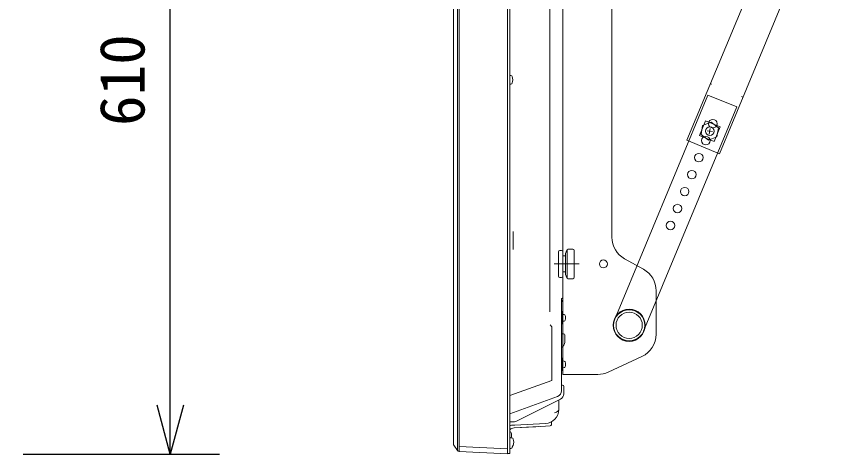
# Model space of a CAD drawing. Units: millimetres, scale not verified. Extents: x -63 to 62, y -57 to 57.
# Drawn here: x 12.59 to 45.53, y -3.52 to 14.36 of the extents above; entities that cross this region are included whole.
import ezdxf
from ezdxf.enums import TextEntityAlignment as Align

# ---------------------------------------------------------------- set-up
doc = ezdxf.new("R2010")
doc.units = ezdxf.units.MM
doc.header["$LTSCALE"] = 0.125
doc.header["$PDMODE"] = 32
doc.header["$PDSIZE"] = 0.0625
for name, pattern in [('USER1', [50.8, 31.75, -6.35, 6.35, -6.35]), ('USER2', [19.05, 12.7, -6.35]), ('USER6', [6.36, 0.01, -6.35])]:
    doc.linetypes.add(name, pattern=pattern)
for name, color, linetype in [('0-0_0', 7, 'Continuous'), ('0-4_DEFPOINTS', 7, 'Continuous'), ('0-6_SUNPO', 7, 'Continuous')]:
    doc.layers.add(name, color=color, linetype=linetype)
doc.layers.add('0-5_GAIKEI', color=1, linetype='Continuous', lineweight=18)
doc.styles.add('ＭＳ ゴシック', font='')
doc.styles.get('ＭＳ ゴシック').set_extended_font_data('MS Gothic')

# ---------------------------------------------------------------- blocks, each defined once
blk = doc.blocks.new('_OPEN30')
at = {"layer": '0-0_0'}
blk.add_line((0, 0), (-1, 0), dxfattribs=at)
blk.add_lwpolyline([(-1, 0.26795), (0, 0), (-1, -0.26795)], dxfattribs=at)
blk = doc.blocks.new('D7')
at = {"layer": '0-4_DEFPOINTS'}
for p in [(11.017, 33.6864), (19.017, 33.6864), (11.017, 3.1864)]:
    blk.add_point(p, dxfattribs=at)
at = {"layer": '0-6_SUNPO'}
for p, q in [((13.017, 33.6864), (21.017, 33.6864)), ((19.017, 5.1864), (19.017, 31.6864)), ((13.017, 3.1864), (21.017, 3.1864))]:
    blk.add_line(p, q, dxfattribs=at)
at = {"layer": '0-6_SUNPO', "xscale": 2, "yscale": 2}
for p, rotation in [((19.017, 33.6864), 90), ((19.017, 3.1864), 270)]:
    blk.add_blockref('_OPEN30', p, dxfattribs=dict(at, rotation=rotation))
at = {"layer": '0-6_SUNPO', "style": 'ＭＳ ゴシック'}
blk.add_text('610', height=1.833, rotation=90, dxfattribs=at).set_placement((18.517, 16.5614), align=Align.BOTTOM_LEFT)

msp = doc.modelspace()

# ---------------------------------------------------------------- linework, layer by layer
at = {"layer": '0-5_GAIKEI'}
for p, q in [((30.5728, -3.346), (30.5728, 26.6855)), ((30.6307, 26.716), (30.6307, -3.3785)), ((32.6062, 26.8189), (32.6062, -3.2817)), ((34.8612, 21.3109), (34.8612, -0.2391)), ((44.2117, 19.6455), (39.9174, 9.3015)), ((34.3324, 19.3449), (34.3324, 2.3095)), ((45.5324, 19.0972), (41.2381, 8.7532)), ((36.8612, 15.8426), (36.8612, 5.3493)), ((32.7376, 11.9436), (32.7062, 11.9436)), ((32.7062, 11.5936), (32.7376, 11.5936)), ((40.7705, 11.1478), (36.9747, 2.0044)), ((41.9435, 10.6609), (40.7705, 11.1478)), ((41.9435, 10.6609), (38.1476, 1.5175)), ((40.6706, 10.0986), (40.4214, 9.4983)), ((40.5536, 9.9089), (40.4963, 9.538)), ((41.2709, 9.8494), (40.6706, 10.0986)), ((40.739, 9.6904), (40.959, 9.6564)), ((40.8627, 9.7812), (40.8264, 9.5461)), ((41.196, 9.8097), (41.1387, 9.4388)), ((41.2381, 8.7532), (39.9174, 9.3015)), ((40.4963, 9.538), (40.7889, 9.303)), ((40.7889, 9.303), (41.1387, 9.4388)), ((32.8417, 4.852), (32.8417, 5.5853)), ((34.6862, 3.7609), (34.6862, 4.7609)), ((34.8112, 4.8109), (34.7362, 4.8109)), ((34.8612, 3.9359), (34.8612, 4.7609)), ((34.9712, 3.9359), (34.9712, 4.6859)), ((34.9714, 4.6865), (35.0229, 4.828)), ((35.0349, 4.8466), (35.0349, 4.2609)), ((35.2712, 4.8609), (35.0699, 4.8609)), ((35.3212, 4.8109), (35.3212, 3.7109)), ((34.9712, 4.5859), (34.8612, 4.5859)), ((37.3755, 4.4752), (38.1468, 4.0467)), ((34.8612, 3.0028), (34.8612, 4.0996)), ((34.8612, 3.0028), (34.8612, 4.0996)), ((35.0337, 3.6764), (35.0337, 4.2609)), ((34.8112, 3.7109), (34.7362, 3.7109)), ((34.8612, 3.9359), (34.8612, 3.7609)), ((34.9712, 3.9359), (34.8612, 3.9359)), ((34.9712, 3.9359), (34.9712, 3.8359)), ((34.9714, 3.8354), (35.0229, 3.6938)), ((35.2712, 3.6609), (35.0699, 3.6609)), ((34.8612, 2.8409), (34.8612, 2.9982)), ((38.6612, 3.1725), (38.6612, 1.3987)), ((34.8337, 2.3186), (34.8087, 2.3186)), ((34.8062, 1.978), (34.8087, 1.978)), ((34.8687, 2.2036), (34.8337, 2.2036)), ((34.911, 2.2024), (34.8687, 2.2061)), ((34.3497, 1.7742), (34.4126, 1.6992)), ((34.4126, 1.6992), (34.4126, -0.4842)), ((34.8087, 1.7897), (34.8087, 1.7902)), ((34.8337, 1.9336), (34.8687, 1.9336)), ((34.8687, 1.9311), (34.911, 1.9348)), ((34.9362, 1.0731), (34.9362, 1.3686)), ((34.8337, 0.4186), (34.8087, 0.4186)), ((36.7117, -0.1458), (38.0829, 0.492)), ((34.8687, 0.3036), (34.8337, 0.3036)), ((34.8337, 0.0336), (34.8687, 0.0336)), ((34.911, 0.3024), (34.8687, 0.3061)), ((34.8687, 0.0311), (34.911, 0.0348)), ((34.8612, -0.2391), (36.29, -0.2391)), ((34.4126, -0.4842), (32.7062, -1.1053)), ((34.8087, -0.6314), (34.8087, -0.4814)), ((34.8087, -0.6314), (34.8087, -0.6814)), ((34.8962, -1.0269), (34.8962, -0.7314)), ((32.9489, -2.155), (34.758, -1.2505)), ((34.6962, -1.6667), (34.6962, -1.2814)), ((32.7062, -2.1814), (32.8371, -2.1814)), ((32.9106, -2.306), (34.1513, -2.2409)), ((34.3914, -2.2931), (34.3935, -2.1731)), ((32.8056, -2.3115), (32.8809, -2.3075)), ((32.8765, -2.419), (33.8805, -2.3664)), ((32.8765, -2.419), (33.7539, -2.3731)), ((32.8809, -2.3075), (32.9106, -2.306)), ((33.7539, -2.3731), (34.344, -2.3421)), ((32.7376, -2.8314), (32.7062, -2.8314)), ((32.7776, -2.8314), (32.7459, -2.8314)), ((30.6307, -3.1788), (32.6062, -3.2817)), ((32.6062, -3.2817), (32.6062, -3.4814)), ((32.7062, -3.2564), (32.7376, -3.2564))]:
    msp.add_line(p, q, dxfattribs=at)
at = {"layer": '0-5_GAIKEI', "color": 7}
for p, q in [((32.7062, 26.8026), (32.7062, -3.4397)), ((30.4087, -3.0909), (30.4087, 26.4586)), ((34.8587, 2.8792), (34.8062, 2.8352)), ((34.8062, 2.8352), (34.8062, 1.978)), ((34.8087, -0.9063), (34.8087, 1.978)), ((32.7062, -1.8466), (34.6442, -1.1413)), ((30.5728, -3.346), (30.4175, -3.1192)), ((32.6062, -3.4814), (30.6307, -3.3785)), ((32.6833, -3.4646), (32.6062, -3.4714))]:
    msp.add_line(p, q, dxfattribs=at)
at = {"layer": '0-5_GAIKEI', "linetype": 'USER2'}
for p, q in [((40.876, 11.6104), (40.9314, 11.5874)), ((42.1413, 11.0851), (42.1967, 11.0621))]:
    msp.add_line(p, q, dxfattribs=at)
at = {"layer": '0-5_GAIKEI', "linetype": 'USER6'}
msp.add_line((35.0337, 4.4609), (35.0337, 4.2609), dxfattribs=at)
at = {"layer": '0-5_GAIKEI', "linetype": 'USER1'}
msp.add_line((35.5255, 4.2609), (34.5009, 4.2609), dxfattribs=at)
at = {"layer": '0-5_GAIKEI', "color": 7}
msp.add_lwpolyline([(34.8612, 2.8326), (34.8612, 2.8669), (34.8612, 22.8648)], dxfattribs=at)
at = {"layer": '0-5_GAIKEI'}
for points in [[(40.5536, 9.9089), (40.9034, 10.0447), (41.196, 9.8097)], [(41.2709, 9.8494), (41.0217, 9.2491), (40.4214, 9.4983)], [(34.8612, 2.8409), (34.8612, 2.9982), (34.8612, 3.0028)], [(34.8087, 1.8186), (34.8337, 1.8186), (34.8337, 2.3186)], [(34.8861, 1.4186), (34.8848, 1.4186), (34.8087, 1.4186)], [(34.8087, -0.0814), (34.8337, -0.0814), (34.8337, 0.4186)], [(34.8461, -0.6814), (34.8448, -0.6814), (34.8087, -0.6814)]]:
    msp.add_lwpolyline(points, dxfattribs=at)
for centre, radius in [((40.9736, 9.9807), 0.175), ((40.8462, 9.6738), 0.175), ((40.686, 9.2881), 0.175), ((40.3984, 8.5954), 0.175), ((40.1109, 7.9027), 0.175), ((39.8233, 7.21), 0.175), ((39.5358, 6.5173), 0.175), ((39.2482, 5.8247), 0.175), ((36.5112, 4.2609), 0.1625), ((37.5612, 1.7609), 0.655), ((37.5612, 1.7609), 0.635), ((37.5612, 1.7609), 0.535)]:
    msp.add_circle(centre, radius, dxfattribs=at)
for centre, radius, start, end in [((32.7376, 11.8786), 0.065, 16.60155, 90), ((32.3687, 11.7686), 0.45, 0, 16.60155), ((32.7376, 11.6586), 0.065, 270, 343.39845), ((32.3687, 11.7686), 0.45, 343.39845, 0), ((37.8612, 5.3493), 1, 180, 240.94539), ((34.7362, 4.7609), 0.05, 90, 180), ((34.8112, 4.7609), 0.05, 0, 90), ((35.0699, 4.8109), 0.05, 90, 160), ((35.2712, 4.8109), 0.05, 0, 90), ((37.6612, 3.1725), 1, 0, 60.94539), ((34.7362, 3.7609), 0.05, 180, 270), ((34.8112, 3.7609), 0.05, 270, 0), ((35.0699, 3.7109), 0.05, 200, 270), ((35.2712, 3.7109), 0.05, 270, 0), ((34.8587, 2.6976), 0.05, 137.51896, 180), ((34.8587, 2.6975), 0.05, 137.51889, 180), ((34.7112, 2.8326), 0.15, 317.51889, 0), ((34.7112, 2.8326), 0.15, 317.51896, 0), ((34.9067, 2.1526), 0.05, 16.25703, 85), ((34.6187, 2.0686), 0.35, 0, 16.25703), ((34.6187, 2.0686), 0.35, 343.74297, 0), ((34.9067, 1.9846), 0.05, 275, 343.74297), ((37.6612, 1.3987), 1, 294.9439, 0), ((34.6862, 1.0731), 0.25, 299.34058, 0), ((34.9067, 0.2526), 0.05, 16.25703, 85), ((34.9067, 0.0846), 0.05, 275, 343.74297), ((34.6187, 0.1686), 0.35, 0, 16.25703), ((34.6187, 0.1686), 0.35, 343.74297, 0), ((36.29, 0.7609), 1, 270, 294.9439), ((34.6462, -1.0269), 0.25, 296.56505, 0), ((34.1212, -1.6667), 0.575, 273, 0), ((32.8371, -1.9314), 0.25, 270, 296.56505), ((34.3414, -2.2922), 0.05, 273, 359), ((32.8187, -2.5611), 0.25, 101.63208, 116.74368), ((32.8896, -2.6687), 0.25, 93, 137.18678), ((32.6667, -2.5974), 0.05, 16.25703, 37.82319), ((32.7067, -2.6324), 0.05, 16.25703, 80.92143), ((32.4187, -2.7164), 0.35, 0, 16.25703), ((32.8187, -2.5611), 0.25, 93, 101.63208), ((32.7067, -2.8004), 0.05, 320.95555, 343.74297), ((32.4187, -2.7164), 0.35, 343.74297, 0), ((32.7776, -2.8964), 0.065, 16.60155, 90), ((32.4087, -3.0064), 0.45, 0, 16.60155), ((32.7376, -3.1914), 0.065, 270, 343.39845), ((32.3687, -3.0814), 0.45, 343.39845, 348.2276), ((32.7776, -3.1164), 0.065, 299.07135, 343.39845), ((32.4087, -3.0064), 0.45, 343.39845, 0)]:
    msp.add_arc(centre, radius, start, end, dxfattribs=at)
at = {"layer": '0-5_GAIKEI', "color": 7}
for centre, radius, start, end in [((34.5587, -0.9063), 0.25, 290, 0), ((30.4587, -3.0909), 0.05, 180, 214.40012), ((30.6346, -3.3036), 0.075, 214.40012, 267), ((32.6812, -3.4397), 0.025, 275, 0)]:
    msp.add_arc(centre, radius, start, end, dxfattribs=at)
at = {"layer": '0-5_GAIKEI'}
for centre, major_axis, ratio, start_param, end_param in [((34.8861, 1.3686), (0.0501, 0), 0.99863, 6.2831853, 7.8539816), ((34.8461, -0.7314), (0.0501, 0), 0.99863, 6.2831853, 7.8539816), ((34.1212, -1.6667), (0.575, 0), 0.358352, 5.4867536, 6.2831853)]:
    msp.add_ellipse(centre, major_axis=major_axis, ratio=ratio, start_param=start_param, end_param=end_param, dxfattribs=at)

# ---------------------------------------------------------------- block references
at = {"layer": '0-6_SUNPO'}
msp.add_blockref('D7', (-0.1474, -6.6754), dxfattribs=at)

doc.saveas('drawing.dxf')
